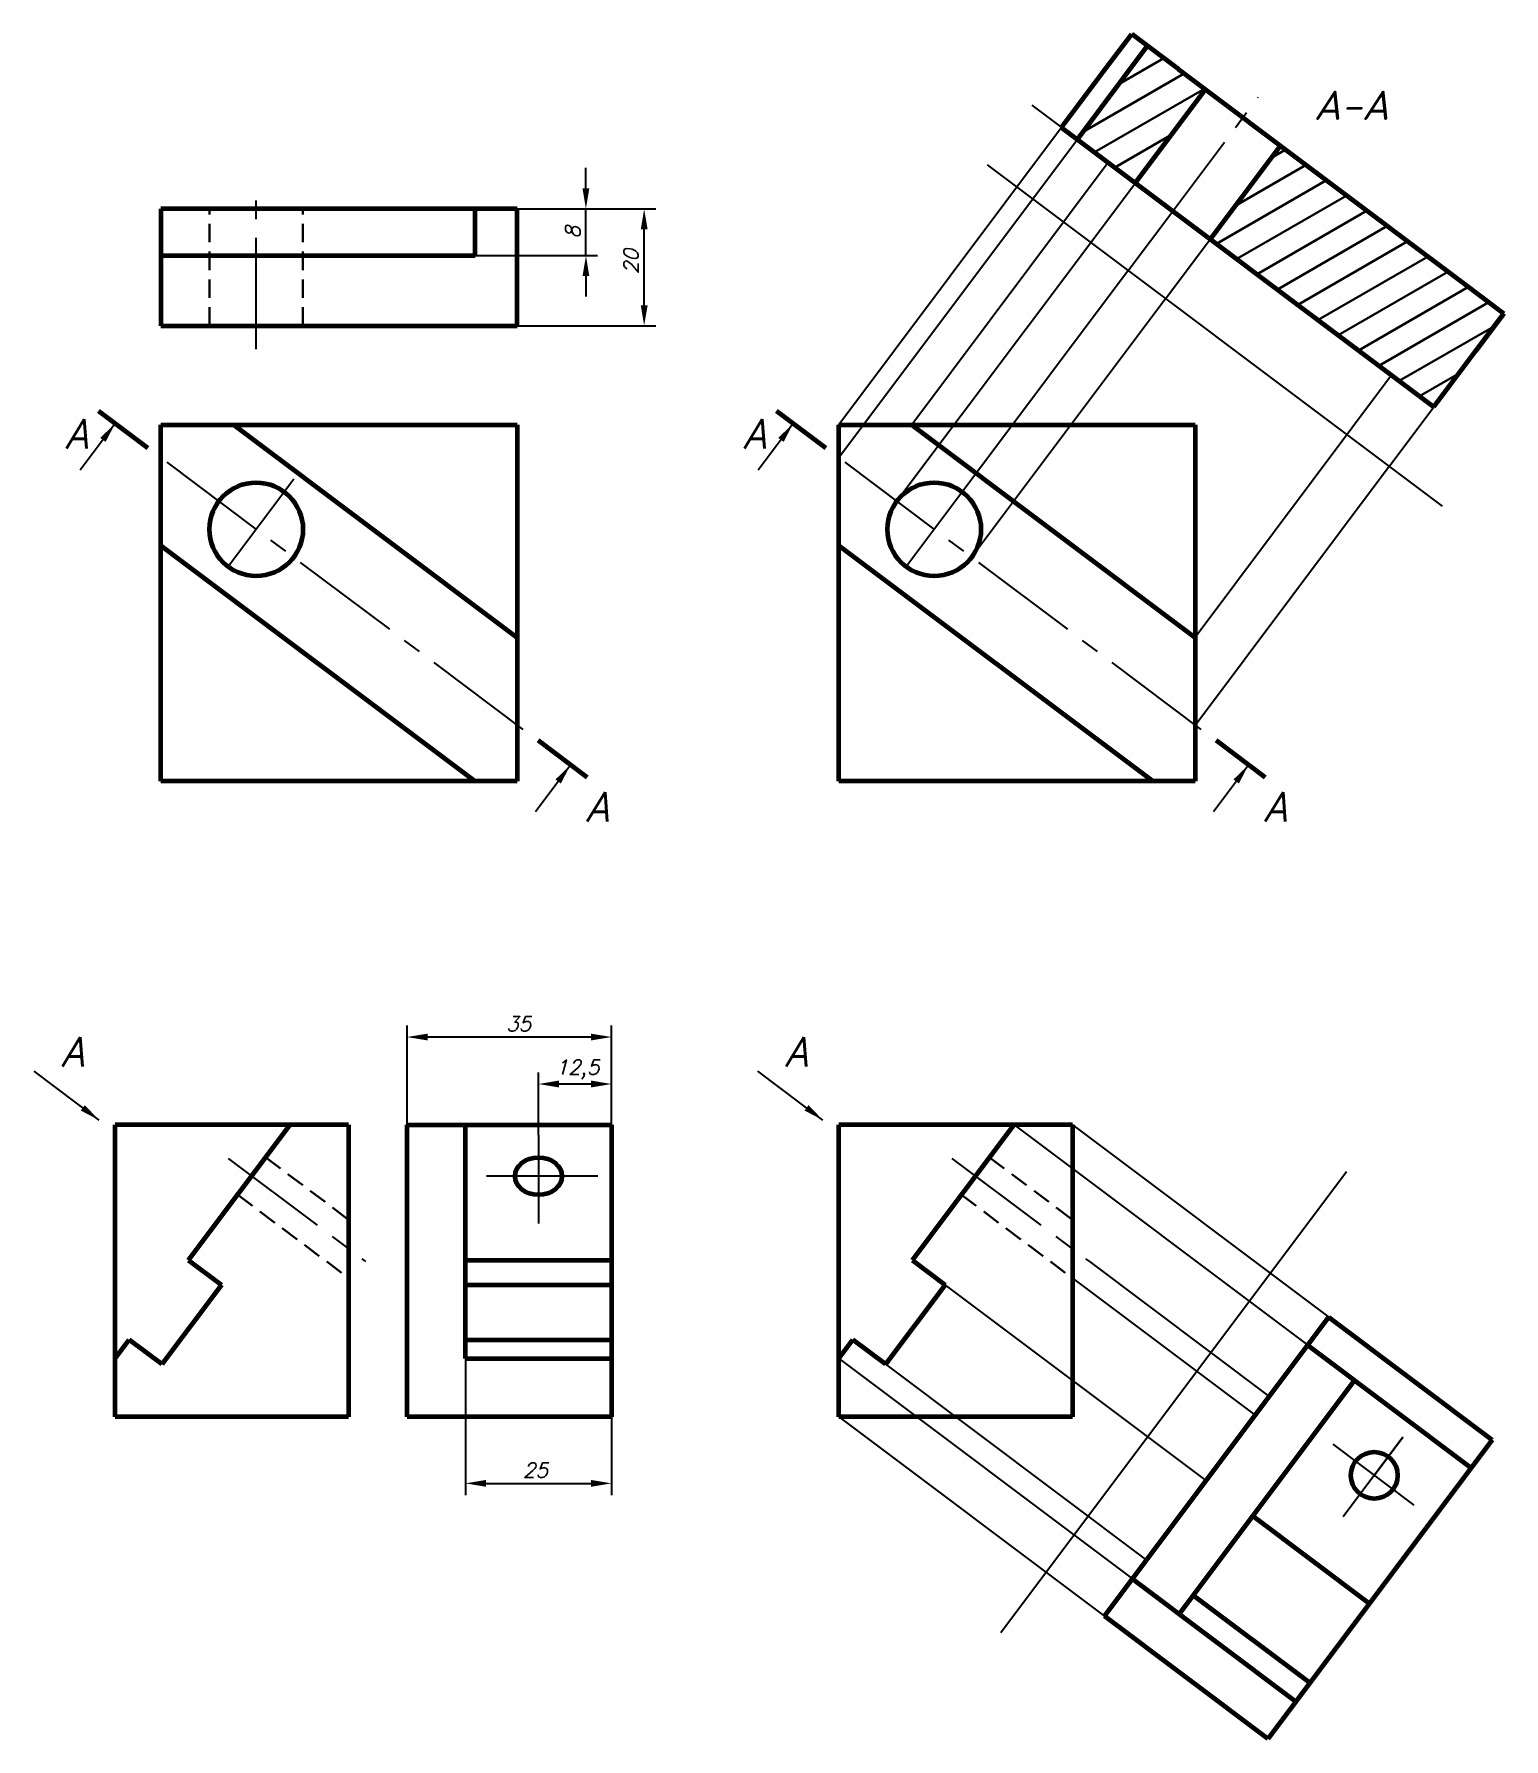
# Model space of a CAD drawing. Header units: millimetres. Extents: x 38 to 289, y 54 to 345.
import ezdxf

# ---------------------------------------------------------------- set-up
doc = ezdxf.new("R2010")
doc.units = ezdxf.units.MM
doc.linetypes.add('CENTER2', pattern=[28.575, 19.05, -3.175, 3.175, -3.175])
doc.linetypes.add('HIDDEN2', pattern=[4.7625, 3.175, -1.5875])
for name, color, linetype, lineweight in [('Оси', 2, 'CENTER2', 25), ('Основная', 3, 'Continuous', 60), ('Построения', 11, 'Continuous', 25), ('Размеры', 6, 'Continuous', 25), ('Тонкая', 1, 'Continuous', 30), ('Штриховая', 4, 'HIDDEN2', 30)]:
    doc.layers.add(name, color=color, linetype=linetype, lineweight=lineweight)
doc.styles.add('15', font='simplex.shx', dxfattribs={"oblique": 15})
doc.styles.add('Z', font='simplex.shx', dxfattribs={"oblique": 15})
doc.dimstyles.new('РАЗМЕРЫ', dxfattribs={"dimtxt": 2.5, "dimasz": 3.5, "dimexe": 2, "dimexo": 0, "dimgap": 1, "dimtad": 1, "dimtxsty": '15', "dimcen": 2.5, "dimadec": 0, "dimazin": 0, "dimtfac": 1, "dimtmove": 0, "dimatfit": 2, "dimfxl": 1, "dimarcsym": 0})

# ---------------------------------------------------------------- blocks, each defined once
blk = doc.blocks.new('*D3')
at = {"layer": 'Defpoints', "color": 0, "transparency": 16777216}
for p in [(101.67, 173.82), (101.67, 158.81), (136.67, 158.81)]:
    blk.add_point(p, dxfattribs=at)
at = {"layer": 'Размеры', "color": 0, "lineweight": -2, "transparency": 16777216}
for p, q in [((101.67, 158.81), (101.67, 175.82)), ((136.67, 158.81), (136.67, 175.82)), ((133.17, 173.82), (105.17, 173.82))]:
    blk.add_line(p, q, dxfattribs=at)
at = {"layer": 'Размеры', "color": 0, "transparency": 16777216}
for points in [[(105.17, 174.4), (105.17, 173.24), (101.67, 173.82)], [(133.17, 174.4), (133.17, 173.24), (136.67, 173.82)]]:
    blk.add_solid(points, dxfattribs=at)
at = {"layer": 'Размеры', "color": 0, "transparency": 16777216, "insert": (120.76, 176.07), "char_height": 2.5, "attachment_point": 5, "style": '15'}
blk.add_mtext('35', dxfattribs=at)
blk = doc.blocks.new('*D4')
at = {"layer": 'Defpoints', "color": 0, "transparency": 16777216}
for p in [(120.5, 315.55), (132.29, 315.55), (113.32, 307.55)]:
    blk.add_point(p, dxfattribs=at)
at = {"layer": 'Размеры', "color": 0, "lineweight": -2, "transparency": 16777216}
for p, q in [((132.29, 319.05), (132.29, 322.55)), ((120.5, 315.55), (134.29, 315.55)), ((132.29, 307.55), (132.29, 315.55)), ((113.32, 307.55), (134.29, 307.55)), ((132.29, 304.05), (132.29, 300.55))]:
    blk.add_line(p, q, dxfattribs=at)
at = {"layer": 'Размеры', "color": 0, "transparency": 16777216}
for points in [[(131.71, 319.05), (132.87, 319.05), (132.29, 315.55)], [(131.71, 304.05), (132.87, 304.05), (132.29, 307.55)]]:
    blk.add_solid(points, dxfattribs=at)
at = {"layer": 'Размеры', "color": 0, "transparency": 16777216, "insert": (130.04, 311.55), "char_height": 2.5, "attachment_point": 5, "rotation": 90, "style": '15'}
blk.add_mtext('8', dxfattribs=at)
blk = doc.blocks.new('*D5')
at = {"layer": 'Defpoints', "color": 0, "transparency": 16777216}
for p in [(120.5, 315.55), (142.26, 315.55), (120.5, 295.55)]:
    blk.add_point(p, dxfattribs=at)
at = {"layer": 'Размеры', "color": 0, "lineweight": -2, "transparency": 16777216}
for p, q in [((120.5, 315.55), (144.26, 315.55)), ((142.26, 299.05), (142.26, 312.05)), ((120.5, 295.55), (144.26, 295.55))]:
    blk.add_line(p, q, dxfattribs=at)
at = {"layer": 'Размеры', "color": 0, "transparency": 16777216}
for points in [[(141.68, 312.05), (142.85, 312.05), (142.26, 315.55)], [(141.68, 299.05), (142.85, 299.05), (142.26, 295.55)]]:
    blk.add_solid(points, dxfattribs=at)
at = {"layer": 'Размеры', "color": 0, "transparency": 16777216, "insert": (140.01, 306.52), "char_height": 2.5, "attachment_point": 5, "rotation": 90, "style": '15'}
blk.add_mtext('20', dxfattribs=at)
blk = doc.blocks.new('*D6')
at = {"layer": 'Defpoints', "color": 0, "transparency": 16777216}
for p in [(111.67, 118.81), (136.67, 108.81), (136.67, 97.44)]:
    blk.add_point(p, dxfattribs=at)
at = {"layer": 'Размеры', "color": 0, "lineweight": -2, "transparency": 16777216}
for p, q in [((111.67, 118.81), (111.67, 95.44)), ((136.67, 108.81), (136.67, 95.44)), ((115.17, 97.44), (133.17, 97.44))]:
    blk.add_line(p, q, dxfattribs=at)
at = {"layer": 'Размеры', "color": 0, "transparency": 16777216}
for points in [[(115.17, 98.02), (115.17, 96.86), (111.67, 97.44)], [(133.17, 98.02), (133.17, 96.86), (136.67, 97.44)]]:
    blk.add_solid(points, dxfattribs=at)
at = {"layer": 'Размеры', "color": 0, "transparency": 16777216, "insert": (123.64, 99.69), "char_height": 2.5, "attachment_point": 5, "style": '15'}
blk.add_mtext('25', dxfattribs=at)
blk = doc.blocks.new('*D8')
at = {"layer": 'Defpoints', "color": 0, "transparency": 16777216}
for p in [(124.17, 165.78), (136.67, 158.81), (124.17, 157.01)]:
    blk.add_point(p, dxfattribs=at)
at = {"layer": 'Размеры', "color": 0, "lineweight": -2, "transparency": 16777216}
for p, q in [((124.17, 157.01), (124.17, 167.78)), ((136.67, 158.81), (136.67, 167.78)), ((133.17, 165.78), (127.67, 165.78))]:
    blk.add_line(p, q, dxfattribs=at)
at = {"layer": 'Размеры', "color": 0, "transparency": 16777216}
for points in [[(127.67, 166.37), (127.67, 165.2), (124.17, 165.78)], [(133.17, 166.37), (133.17, 165.2), (136.67, 165.78)]]:
    blk.add_solid(points, dxfattribs=at)
at = {"layer": 'Размеры', "color": 0, "transparency": 16777216, "insert": (130.85, 168.27), "char_height": 2.5, "attachment_point": 5, "style": '15'}
blk.add_mtext('12,5', dxfattribs=at)

msp = doc.modelspace()

# ---------------------------------------------------------------- hatches: boundary and pattern name
at = {"layer": 'Тонкая'}
h = msp.add_hatch(dxfattribs=at)
h.set_pattern_fill('', color=256, scale=4, angle=30, pattern_type=0)
h.set_pattern_definition([(30, (0, 0), (-2, 3.4641), [])])
h.paths.add_polyline_path([(238.369, 335.983), (226.369, 319.983), (221.719, 323.47), (216.434, 327.434), (228.434, 343.434)])
h.paths.add_polyline_path([(289.453, 297.67), (277.453, 281.67), (270.234, 287.084), (239.21, 310.352), (251.21, 326.352)])

# ---------------------------------------------------------------- linework, layer by layer
at = {"layer": 'Оси'}
for p, q in [((230.158, 311.702), (247.388, 334.675)), ((75.839, 291.57), (75.839, 320.057)), ((60.534, 272.192), (122.147, 225.982)), ((176.612, 272.192), (238.225, 225.982)), ((82.256, 269.27), (69.433, 252.172)), ((198.334, 269.27), (185.511, 252.172)), ((124.171, 157.007), (124.171, 141.896)), ((71.047, 153.029), (94.574, 135.383)), ((194.958, 153.029), (218.486, 135.383)), ((134.322, 150.011), (114.299, 150.011)), ((272.152, 105.334), (261.926, 91.699)), ((267.256, 98.806), (272.152, 105.334)), ((260.156, 104.13), (274.05, 93.71))]:
    msp.add_line(p, q, dxfattribs=at)
at = {"layer": 'Основная'}
for p, q in [((220.929, 339.063), (225.729, 345.463)), ((233.719, 339.47), (225.729, 345.463)), ((216.434, 327.434), (228.434, 343.434)), ((213.729, 329.463), (220.929, 339.063)), ((233.719, 339.47), (282.234, 303.084)), ((226.346, 319.952), (238.369, 335.983)), ((213.729, 329.463), (277.453, 281.67)), ((239.21, 310.352), (251.21, 326.352)), ((120.504, 315.551), (59.504, 315.551)), ((59.504, 315.551), (59.504, 295.551)), ((113.323, 307.551), (113.323, 315.551)), ((120.504, 295.551), (120.504, 315.551)), ((59.504, 307.551), (113.323, 307.551)), ((282.234, 303.084), (289.453, 297.67)), ((289.453, 297.67), (284.653, 291.27)), ((284.653, 291.27), (289.453, 297.67)), ((59.504, 295.551), (120.504, 295.551)), ((277.453, 281.67), (284.653, 291.27)), ((48.857, 280.987), (57.287, 274.665)), ((164.935, 280.987), (173.366, 274.665)), ((59.504, 217.601), (59.504, 278.601)), ((59.504, 278.601), (120.504, 278.601)), ((71.989, 278.601), (120.504, 242.215)), ((120.504, 278.601), (120.504, 217.601)), ((175.582, 217.601), (175.582, 278.601)), ((175.582, 278.601), (236.582, 278.601)), ((188.068, 278.601), (236.582, 242.215)), ((236.582, 278.601), (236.582, 217.601)), ((59.504, 257.965), (113.323, 217.601)), ((175.582, 257.965), (229.401, 217.601)), ((132.516, 218.244), (124.086, 224.566)), ((248.594, 218.244), (240.164, 224.566)), ((120.504, 217.601), (59.504, 217.601)), ((236.582, 217.601), (175.582, 217.601)), ((51.671, 108.811), (51.671, 158.811)), ((91.671, 158.811), (51.671, 158.811)), ((64.271, 135.611), (81.671, 158.811)), ((91.671, 158.811), (91.671, 108.811)), ((101.671, 158.811), (136.671, 158.811)), ((101.671, 108.811), (101.671, 158.811)), ((111.671, 118.811), (111.671, 158.811)), ((136.671, 158.811), (136.671, 108.811)), ((175.582, 108.811), (175.582, 158.811)), ((215.582, 158.811), (175.582, 158.811)), ((188.182, 135.611), (205.582, 158.811)), ((215.582, 158.811), (215.582, 108.811)), ((64.271, 135.611), (69.881, 131.403)), ((111.671, 135.611), (136.671, 135.611)), ((188.182, 135.611), (193.792, 131.403)), ((69.881, 131.403), (59.692, 117.818)), ((111.671, 131.403), (136.671, 131.403)), ((193.792, 131.403), (183.603, 117.818)), ((221.056, 74.706), (259.456, 125.906)), ((259.456, 125.906), (287.456, 104.906)), ((51.671, 118.811), (54.082, 122.025)), ((59.692, 117.818), (54.082, 122.025)), ((111.671, 122.025), (136.671, 122.025)), ((175.582, 118.811), (177.993, 122.025)), ((183.603, 117.818), (177.993, 122.025)), ((255.856, 121.106), (283.856, 100.106)), ((255.856, 121.106), (263.856, 115.106)), ((111.671, 118.811), (136.671, 118.811)), ((263.856, 115.106), (233.856, 75.106)), ((91.671, 108.811), (51.671, 108.811)), ((136.671, 108.811), (101.671, 108.811)), ((215.582, 108.811), (175.582, 108.811)), ((287.456, 104.906), (249.056, 53.706)), ((246.456, 91.906), (266.456, 76.906)), ((225.856, 81.106), (253.856, 60.106)), ((236.267, 78.32), (256.267, 63.32)), ((249.056, 53.706), (221.056, 74.706))]:
    msp.add_line(p, q, dxfattribs=at)
for centre, radius in [((75.839, 260.714), 8), ((191.917, 260.714), 8), ((267.256, 98.806), 4)]:
    msp.add_circle(centre, radius, dxfattribs=at)
msp.add_ellipse((124.171, 150.011), major_axis=(4, 0), ratio=0.8, dxfattribs=at)
at = {"layer": 'Построения'}
for p, q in [((208.628, 333.288), (277.453, 281.67)), ((213.729, 329.463), (175.582, 278.601)), ((216.434, 327.434), (175.582, 272.965)), ((221.719, 323.47), (188.068, 278.601)), ((200.983, 323.095), (278.863, 264.684)), ((218.723, 309.789), (226.369, 319.983)), ((225.123, 304.989), (232.769, 315.183)), ((218.705, 309.765), (185.517, 265.514)), ((231.5, 300.158), (239.146, 310.352)), ((225.123, 304.989), (198.334, 269.27)), ((231.5, 300.158), (198.312, 255.907)), ((270.234, 287.084), (236.582, 242.215)), ((269.807, 271.476), (277.453, 281.67)), ((269.807, 271.476), (236.634, 227.176)), ((205.582, 158.811), (255.856, 121.106)), ((215.582, 158.811), (259.456, 125.906)), ((203.308, 71.895), (262.492, 150.807)), ((218.486, 135.383), (249.256, 112.306)), ((238.456, 97.906), (193.792, 131.403)), ((215.582, 132.561), (246.856, 109.106)), ((175.582, 118.811), (225.856, 81.106)), ((183.603, 117.818), (228.267, 84.32)), ((175.582, 108.811), (221.056, 74.706))]:
    msp.add_line(p, q, dxfattribs=at)
at = {"layer": 'Штриховая'}
for p, q in [((67.839, 295.551), (67.839, 315.551)), ((83.839, 295.551), (83.839, 315.551)), ((77.471, 153.211), (91.671, 142.561)), ((201.382, 153.211), (215.582, 142.561)), ((72.671, 146.811), (91.671, 132.561)), ((196.582, 146.811), (215.582, 132.561))]:
    msp.add_line(p, q, dxfattribs=at)

# ---------------------------------------------------------------- texts
at = {"layer": 'Тонкая', "style": 'Z', "oblique": 15}
for s, p in [('A-А', (256.876, 330.775)), ('A', (43.137, 274.537)), ('A', (159.215, 274.537)), ('A', (132.298, 210.702)), ('A', (248.377, 210.702)), ('A', (42.437, 168.8)), ('A', (166.348, 168.8))]:
    msp.add_text(s, height=5, dxfattribs=at).set_placement(p)

# ---------------------------------------------------------------- dimensions: what is measured, and where the dimension line sits
at = {"layer": 'Размеры'}
for base, p1, picture, middle in [((132.291, 315.551), (113.323, 307.551), '*D4', (132.291, 311.551)), ((142.263, 315.551), (120.504, 295.551), '*D5', (142.263, 306.52))]:
    dim = msp.add_linear_dim(base=base, p1=p1, p2=(120.504, 315.551), angle=90, dimstyle='РАЗМЕРЫ', dxfattribs=at)
    dim.commit()
    dim.dimension.update_dxf_attribs({"geometry": picture, "text_midpoint": middle, "dimtype": 160})
for base, p1, p2, picture, middle in [((101.671, 173.82), (136.671, 158.811), (101.671, 158.811), '*D3', (120.764, 173.82)), ((124.171, 165.782), (136.671, 158.811), (124.171, 157.007), '*D8', (130.849, 165.782)), ((136.671, 97.44), (111.671, 118.811), (136.671, 108.811), '*D6', (123.642, 97.44))]:
    dim = msp.add_linear_dim(base=base, p1=p1, p2=p2, dimstyle='РАЗМЕРЫ', dxfattribs=at)
    dim.commit()
    dim.dimension.update_dxf_attribs({"geometry": picture, "text_midpoint": middle, "dimtype": 160})

# ---------------------------------------------------------------- leaders
at = {"layer": 'Тонкая'}
for points in [[(51.698, 278.819), (45.694, 270.813)], [(167.776, 278.819), (161.772, 270.813)], [(129.639, 220.364), (123.634, 212.358)], [(245.717, 220.364), (239.713, 212.358)], [(48.95, 159.601), (37.814, 167.953)], [(172.861, 159.601), (161.725, 167.953)]]:
    msp.add_leader(points, dimstyle='РАЗМЕРЫ', dxfattribs=at)

doc.saveas('drawing.dxf')
